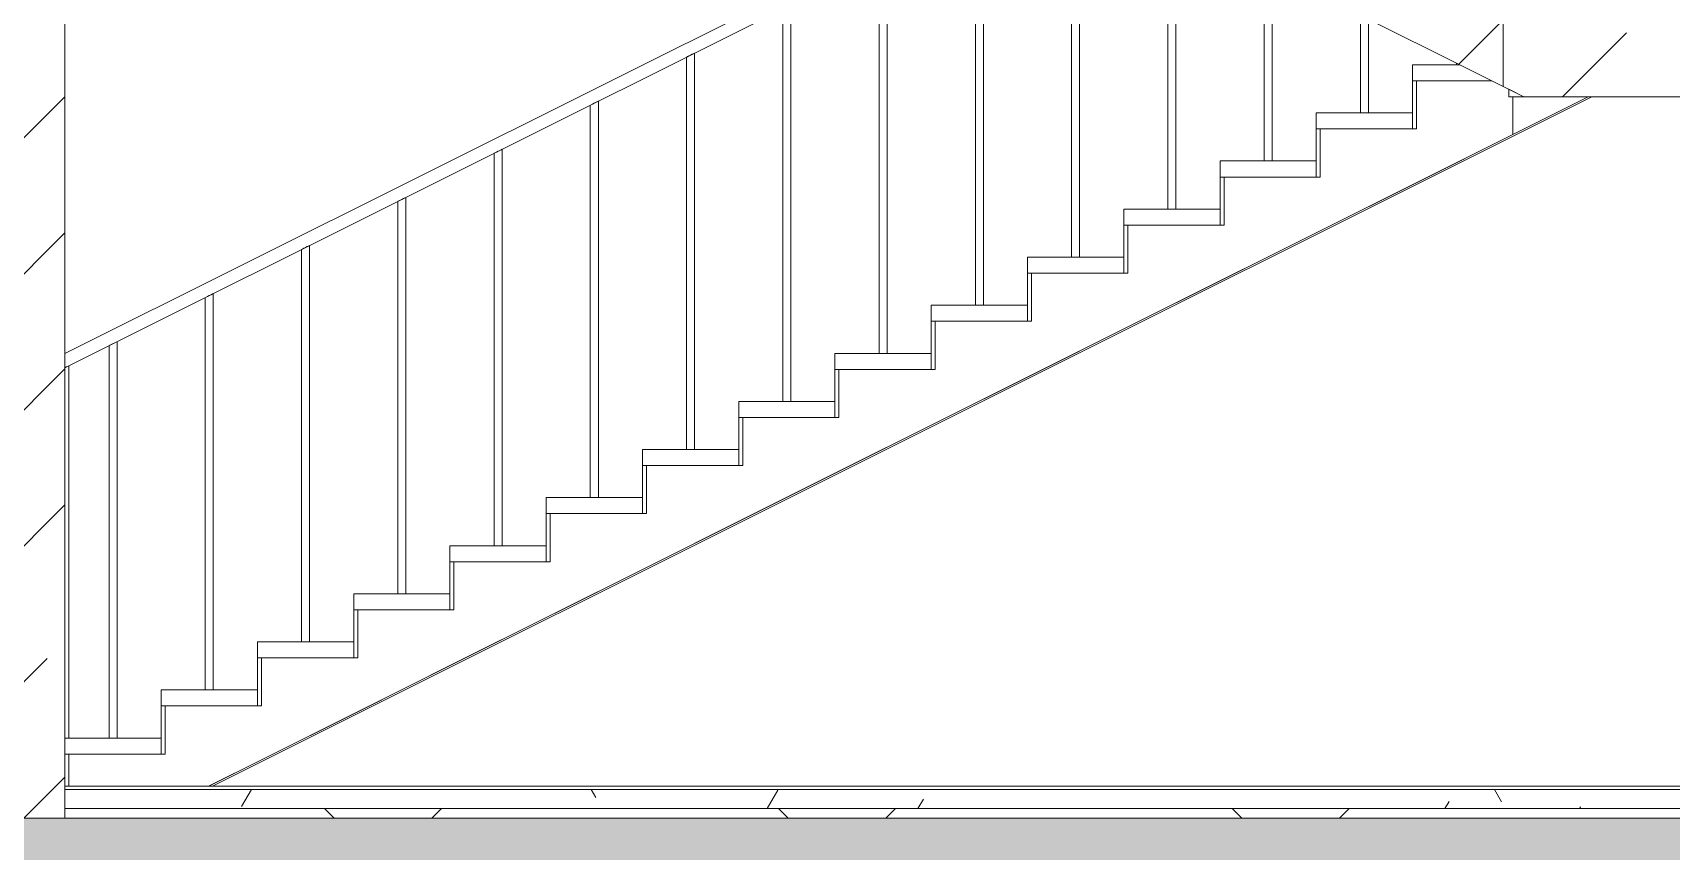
# Model space of a CAD drawing. Header units: millimetres. Extents: x -39507 to 33074, y -24219 to 30962.
# Drawn here: x -29433 to -24327, y -6203 to -3650 of the extents above; entities that cross this region are included whole.
import ezdxf

# ---------------------------------------------------------------- set-up
doc = ezdxf.new("R2010")
doc.units = ezdxf.units.MM
for name, color, linetype, lineweight in [('Балясины', 7, 'Continuous', 9), ('Верхние поручни', 7, 'Continuous', 9), ('Лестницы', 7, 'Continuous', 9), ('Лестницы-1', 7, 'Continuous', 18), ('Общие ребра', 7, 'Continuous', 9), ('Ограждение', 7, 'Continuous', 9), ('Основа _2_-1', 7, 'Continuous', 9), ('Отделка 1 _4_-1', 7, 'Continuous', 9), ('Перекрытия', 7, 'Continuous', 9), ('Потолки', 7, 'Continuous', 9), ('Проступи_подступенки-1', 7, 'Continuous', 9), ('Стены', 7, 'Continuous', 9), ('Структура _1_', 7, 'Continuous', 18), ('Штриховка разреза-2', 7, 'Continuous', 9)]:
    doc.layers.add(name, color=color, linetype=linetype, lineweight=lineweight)
pattern_1 = [(45, (-2885.9, 6475), (-424.264, 424.264), [600, -100, 20, -100]), (45, (-2885.9, 6899), (-424.264, 424.264), [])]

# ---------------------------------------------------------------- blocks, each defined once
blk = doc.blocks.new('Ограждение - 25mm-V71-Разрез 2-2')
at = {"layer": 'Балясины'}
for p, q in [((-24970.4, -3450), (-24970.4, -2513.5)), ((-24995.4, -3745.2), (-24995.4, -3750)), ((-24995.4, -3750), (-24985.9, -3750)), ((-24985.9, -3750), (-24993.7, -3750))]:
    blk.add_line(p, q, dxfattribs=at)
at = {"layer": 'Балясины', "flags": 128}
blk.add_lwpolyline([(-24975.8, -2516.2), (-24973.1, -2514.8), (-24970.7, -2513.6), (-24973.1, -2514.8), (-24975.8, -2516.2)], dxfattribs=at)
blk = doc.blocks.new('Ограждение - 25mm-V72-Разрез 2-2')
at = {"layer": 'Балясины'}
for p, q in [((-25270.4, -3300), (-25270.4, -2663.5)), ((-25295.4, -3595.2), (-25295.4, -3900)), ((-25270.4, -3900), (-25270.4, -3607.7)), ((-25295.4, -3900), (-25282.9, -3900)), ((-25282.9, -3900), (-25293.7, -3900)), ((-25282.9, -3900), (-25270.4, -3900)), ((-25272.1, -3900), (-25282.9, -3900))]:
    blk.add_line(p, q, dxfattribs=at)
at = {"layer": 'Балясины', "flags": 128}
blk.add_lwpolyline([(-25275.4, -2666), (-25273.1, -2664.8), (-25270.7, -2663.6), (-25273.1, -2664.8), (-25275.4, -2666)], dxfattribs=at)
blk = doc.blocks.new('Ограждение - 25mm-V73-Разрез 2-2')
at = {"layer": 'Балясины'}
for p, q in [((-25570.4, -3150), (-25570.4, -2813.5)), ((-25595.4, -3445.2), (-25595.4, -4050)), ((-25570.4, -4050), (-25570.4, -3457.7)), ((-25595.4, -4050), (-25582.9, -4050)), ((-25582.9, -4050), (-25593.7, -4050)), ((-25582.9, -4050), (-25570.4, -4050)), ((-25572.1, -4050), (-25582.9, -4050))]:
    blk.add_line(p, q, dxfattribs=at)
at = {"layer": 'Балясины', "flags": 128}
blk.add_lwpolyline([(-25575.3, -2815.9), (-25573.1, -2814.8), (-25570.7, -2813.6), (-25573.1, -2814.8), (-25575.3, -2815.9)], dxfattribs=at)
blk = doc.blocks.new('Ограждение - 25mm-V74-Разрез 2-2')
at = {"layer": 'Балясины'}
for p, q in [((-25870.4, -3000), (-25870.4, -2963.5)), ((-25895.4, -3295.2), (-25895.4, -4200)), ((-25870.4, -4200), (-25870.4, -3307.7)), ((-25895.4, -4200), (-25882.9, -4200)), ((-25882.9, -4200), (-25893.7, -4200)), ((-25882.9, -4200), (-25870.4, -4200)), ((-25872.1, -4200), (-25882.9, -4200))]:
    blk.add_line(p, q, dxfattribs=at)
at = {"layer": 'Балясины', "flags": 128}
blk.add_lwpolyline([(-25873.1, -2964.8), (-25870.7, -2963.6), (-25873.1, -2964.8)], dxfattribs=at)
blk = doc.blocks.new('Ограждение - 25mm-V75-Разрез 2-2')
at = {"layer": 'Балясины'}
for p, q in [((-26195.4, -3145.2), (-26195.4, -4350)), ((-26170.4, -4350), (-26170.4, -3157.7)), ((-26195.4, -4350), (-26182.9, -4350)), ((-26182.9, -4350), (-26193.7, -4350)), ((-26182.9, -4350), (-26170.4, -4350)), ((-26172.1, -4350), (-26182.9, -4350))]:
    blk.add_line(p, q, dxfattribs=at)
blk = doc.blocks.new('Ограждение - 25mm-6839114-Разрез 2-2')
at = {"layer": 'Балясины'}
for p, q in [((-23495.4, 26874), (-23495.4, 25650)), ((-23470.4, 25650), (-23470.4, 26886.5)), ((-23495.4, 25650), (-23482.9, 25650)), ((-23482.9, 25650), (-23493.7, 25650)), ((-23482.9, 25650), (-23470.4, 25650)), ((-23472.1, 25650), (-23482.9, 25650))]:
    blk.add_line(p, q, dxfattribs=at)
at = {"layer": 'Балясины', "flags": 128}
for points in [[(-23482.9, 26880.3), (-23488.3, 26877.6), (-23492.7, 26875.4), (-23495.1, 26874.2), (-23492.7, 26875.4), (-23488.3, 26877.6), (-23482.9, 26880.3)], [(-23482.9, 26880.3), (-23477.5, 26883), (-23473.1, 26885.2), (-23470.7, 26886.4), (-23473.1, 26885.2), (-23477.5, 26883), (-23482.9, 26880.3)]]:
    blk.add_lwpolyline(points, dxfattribs=at)
blk = doc.blocks.new('Ограждение - 25mm-V90-Разрез 2-2')
at = {"layer": 'Балясины'}
for p, q in [((-29320.4, -5850), (-29320.4, -4688.5)), ((-29332.9, -5850), (-29320.4, -5850)), ((-29322.1, -5850), (-29332.9, -5850))]:
    blk.add_line(p, q, dxfattribs=at)
at = {"layer": 'Балясины', "flags": 128}
blk.add_lwpolyline([(-29332.9, -4694.7), (-29327.5, -4692), (-29323.1, -4689.8), (-29320.7, -4688.6), (-29323.1, -4689.8), (-29327.5, -4692), (-29332.9, -4694.7)], dxfattribs=at)
blk = doc.blocks.new('Ограждение - Ограждение-6819977-Разрез 2-2')
for name, p in [('Ограждение - 25mm-V71-Разрез 2-2', (0, 0)), ('Ограждение - 25mm-V72-Разрез 2-2', (0, 0)), ('Ограждение - 25mm-V73-Разрез 2-2', (0, 0)), ('Ограждение - 25mm-V74-Разрез 2-2', (0, 0)), ('Ограждение - 25mm-V75-Разрез 2-2', (0, 0)), ('Ограждение - 25mm-6839114-Разрез 2-2', (-3000, -30150)), ('Ограждение - 25mm-6839114-Разрез 2-2', (-3300, -30300)), ('Ограждение - 25mm-6839114-Разрез 2-2', (-3600, -30450)), ('Ограждение - 25mm-6839114-Разрез 2-2', (-3900, -30600)), ('Ограждение - 25mm-6839114-Разрез 2-2', (-4200, -30750)), ('Ограждение - 25mm-6839114-Разрез 2-2', (-4500, -30900)), ('Ограждение - 25mm-6839114-Разрез 2-2', (-4800, -31050)), ('Ограждение - 25mm-6839114-Разрез 2-2', (-5100, -31200)), ('Ограждение - 25mm-6839114-Разрез 2-2', (-5400, -31350)), ('Ограждение - 25mm-6839114-Разрез 2-2', (-5700, -31500)), ('Ограждение - 25mm-V90-Разрез 2-2', (0, 0))]:
    blk.add_blockref(name, p)
blk = doc.blocks.new('Тип верхнего поручня - Верхний поручень_Внутренний_-6840876-Разрез 2-2')
at = {"layer": 'Верхние поручни'}
for p, q in [((-26259.3, -3113.2), (-29332.9, -4650)), ((-29332.9, -4694.7), (-26214.6, -3135.6))]:
    blk.add_line(p, q, dxfattribs=at)
at = {"layer": 'Верхние поручни', "flags": 128}
for points in [[(-29332.9, -4672.4), (-29332.9, -4666.6), (-29332.9, -4661.2), (-29332.9, -4656.5), (-29332.9, -4653)], [(-29332.9, -4653), (-29332.9, -4656.5), (-29332.9, -4661.2), (-29332.9, -4666.6), (-29332.9, -4672.4)], [(-29332.9, -4672.4), (-29332.9, -4678.1), (-29332.9, -4683.5), (-29332.9, -4688.2), (-29332.9, -4691.7)], [(-29332.9, -4691.7), (-29332.9, -4688.2), (-29332.9, -4683.5), (-29332.9, -4678.1), (-29332.9, -4672.4)]]:
    blk.add_lwpolyline(points, dxfattribs=at)

msp = doc.modelspace()

# ---------------------------------------------------------------- hatches: boundary and pattern name
at = {"layer": 'Лестницы'}
h = msp.add_hatch(dxfattribs=at)
h.set_pattern_fill('FP_2', color=256, style=0, pattern_type=2)
h.set_pattern_definition(pattern_1)
h.paths.add_polyline_path([(-24850.4, -3817.7), (-24850.4, -3500), (-25150.4, -3500), (-25150.4, -3350), (-25450.4, -3350), (-25450.4, -3200), (-25750.4, -3200), (-25750.4, -3050), (-26050.4, -3050), (-26050.4, -2900), (-26350.4, -2900), (-26350.4, -2750), (-26650.4, -2750), (-26650.4, -2600), (-26950.4, -2600), (-26950.4, -2450), (-27250.4, -2450), (-27250.4, -2300), (-27550.4, -2300), (-27550.4, -2467.7), (-25047.4, -3719.2)], flags=0)
h = msp.add_hatch(dxfattribs=at)
h.set_pattern_fill('FP_2', color=256, style=0, pattern_type=2)
h.set_pattern_definition(pattern_1)
h.paths.add_polyline_path([(-23629.8, -3850), (-23032.9, -3850), (-23032.9, -3650), (-24850.4, -3650), (-24850.4, -3817.7), (-24785.8, -3850), (-24763.9, -3850)], flags=0)
at = {"layer": 'Штриховка разреза-2'}
h = msp.add_hatch(dxfattribs=at)
h.set_pattern_fill('FP_2', color=256, style=0, pattern_type=2)
h.set_pattern_definition(pattern_1)
h.paths.add_polyline_path([(-29332.9, -6100), (-29332.9, -350), (-29532.9, -350), (-29532.9, -6100)], flags=0)
h = msp.add_hatch(dxfattribs=at)
h.set_pattern_fill('FP_3', color=256, style=0, pattern_type=2)
h.set_pattern_definition([(0, (-2885.9, 6475), (812.8, 203.2), [67.056, -542.544, 67.056, -542.544, -3251.2]), (0, (-2885.9, 6475), (812.8, 203.2), [-1219.2, 67.056, -1152.144, 67.056, -542.544, -1422.4]), (0, (-2885.9, 6475), (812.8, 203.2), [-3048, 67.056, -339.344, 67.056, -948.944]), (120, (-2581.1, 6576.6), (-582.3764, 602.3054), [67.056, -542.544, 67.056, -3793.744]), (120, (-2581.1, 6576.6), (-582.3764, 602.3054), [-676.656, -542.544, 67.056, -1152.144, -2032]), (120, (-2581.1, 6576.6), (-582.3764, 602.3054), [-2438.4, 67.056, -542.544, 67.056, -1355.344]), (120, (-2581.1, 6576.6), (-582.3764, 602.3054), [-3115.056, -339.344, 67.056, -948.944]), (240, (-2479.5, 6983), (-230.4236, -805.5054), [67.056, -542.544, 67.056, -542.544, -3251.2]), (240, (-2479.5, 6983), (-230.4236, -805.5054), [-1219.2, 67.056, -1152.144, 67.056, -542.544, -1422.4]), (240, (-2479.5, 6983), (-230.4236, -805.5054), [-3048, 67.056, -339.344, 67.056, -948.944])])
h.paths.add_polyline_path([(-23062.8, -6070), (-23032.9, -6070), (-23032.9, -6010), (-29332.9, -6010), (-29332.9, -6070), (-23629.8, -6070)], flags=0)
h = msp.add_hatch(dxfattribs=at)
h.set_pattern_fill('FP_4', color=256, style=0, pattern_type=2)
h.set_pattern_definition([(45, (-2885.9, 6475), (-707.107, 707.107), []), (135, (-2885.9, 6475), (-707.107, -707.107), [])])
h.paths.add_polyline_path([(-23032.9, -6100), (-23032.9, -6070), (-29332.9, -6070), (-29332.9, -6100), (-23062.8, -6100)], flags=0)
h = msp.add_hatch(dxfattribs=at)
h.set_pattern_fill('FP_2', color=256, style=0, pattern_type=2)
h.set_pattern_definition(pattern_1)
h.paths.add_polyline_path([(-12289, -6350), (19717.1, -6350), (19717.1, -6100), (-31682.9, -6100), (-31682.9, -6350), (-13332.9, -6350)], flags=0)
h.paths.add_polyline_path([(25717.1, -6350), (25717.1, -6100), (25417.1, -6100), (25417.1, -6350), (25702.9, -6350)], flags=0)

# ---------------------------------------------------------------- linework, layer by layer
at = {"layer": 'Лестницы'}
for p, q in [((-25120.4, -3800), (-24885.8, -3800)), ((-25120.4, -3950), (-25120.4, -3800)), ((-24832.9, -3850), (-24832.9, -3826.5)), ((-24832.9, -3826.5), (-24785.8, -3850)), ((-24785.8, -3850), (-24832.9, -3850)), ((-24820.4, -3967.7), (-24820.4, -3850)), ((-24585, -3850), (-24820.4, -3967.7)), ((-24820.4, -3850), (-24585, -3850)), ((-24820.4, -3967.7), (-24820.4, -3850)), ((-25420.4, -3950), (-25120.4, -3950)), ((-25420.4, -4100), (-25420.4, -3950)), ((-25120.4, -4117.7), (-24820.4, -3967.7)), ((-25720.4, -4100), (-25420.4, -4100)), ((-25720.4, -4250), (-25720.4, -4100)), ((-25420.4, -4267.7), (-25120.4, -4117.7)), ((-26020.4, -4250), (-25720.4, -4250)), ((-26020.4, -4400), (-26020.4, -4250)), ((-25720.4, -4417.7), (-25420.4, -4267.7)), ((-26320.4, -4400), (-26020.4, -4400)), ((-26320.4, -4550), (-26320.4, -4400)), ((-26020.4, -4567.7), (-25720.4, -4417.7)), ((-26620.4, -4550), (-26320.4, -4550)), ((-26620.4, -4700), (-26620.4, -4550)), ((-26320.4, -4717.7), (-26020.4, -4567.7)), ((-26920.4, -4700), (-26620.4, -4700)), ((-26920.4, -4850), (-26920.4, -4700)), ((-26620.4, -4867.7), (-26320.4, -4717.7)), ((-27220.4, -4850), (-26920.4, -4850)), ((-27220.4, -5000), (-27220.4, -4850)), ((-26920.4, -5017.7), (-26620.4, -4867.7)), ((-27520.4, -5000), (-27220.4, -5000)), ((-27520.4, -5150), (-27520.4, -5000)), ((-27220.4, -5167.7), (-26920.4, -5017.7)), ((-27820.4, -5150), (-27520.4, -5150)), ((-27820.4, -5300), (-27820.4, -5150)), ((-27520.4, -5317.7), (-27220.4, -5167.7)), ((-28120.4, -5300), (-27820.4, -5300)), ((-28120.4, -5450), (-28120.4, -5300)), ((-27820.4, -5467.7), (-27520.4, -5317.7)), ((-28420.4, -5450), (-28120.4, -5450)), ((-28420.4, -5600), (-28420.4, -5450)), ((-28120.4, -5617.7), (-27820.4, -5467.7)), ((-28720.4, -5600), (-28420.4, -5600)), ((-28720.4, -5750), (-28720.4, -5600)), ((-28420.4, -5767.7), (-28120.4, -5617.7)), ((-29020.4, -5750), (-28720.4, -5750)), ((-29020.4, -5900), (-29020.4, -5750)), ((-28720.4, -5917.7), (-28420.4, -5767.7)), ((-29320.4, -5900), (-29020.4, -5900)), ((-29320.4, -6000), (-29320.4, -5900)), ((-28885, -6000), (-28720.4, -5917.7)), ((-29320.4, -6000), (-29020.4, -6000)), ((-29020.4, -6000), (-28885, -6000))]:
    msp.add_line(p, q, dxfattribs=at)
at = {"layer": 'Лестницы-1'}
for p, q in [((-27550.4, -2467.7), (-24850.4, -3817.7)), ((-24850.4, -3817.7), (-24850.4, -3500)), ((-24850.4, -3650), (-24850.4, -3817.7)), ((-24850.4, -3817.7), (-24785.8, -3850)), ((-24785.8, -3850), (-23032.9, -3850))]:
    msp.add_line(p, q, dxfattribs=at)
at = {"layer": 'Общие ребра'}
msp.add_line((-23032.9, -6010), (-29332.9, -6010), dxfattribs=at)
at = {"layer": 'Основа _2_-1'}
msp.add_line((-29332.9, -6010), (-29332.9, -6070), dxfattribs=at)
at = {"layer": 'Отделка 1 _4_-1'}
for p, q in [((-23032.9, -6000), (-29332.9, -6000)), ((-29332.9, -6000), (-29332.9, -6010))]:
    msp.add_line(p, q, dxfattribs=at)
at = {"layer": 'Перекрытия'}
for p, q in [((-29332.9, -6100), (-29332.9, -6000)), ((-29332.9, -6100), (-31682.9, -6100)), ((-31132.9, -6100), (-24382.9, -6100))]:
    msp.add_line(p, q, dxfattribs=at)
at = {"layer": 'Потолки'}
for p, q in [((-28880.2, -5998), (-24585.1, -3850)), ((-24573.9, -3850), (-28873, -6000))]:
    msp.add_line(p, q, dxfattribs=at)
at = {"layer": 'Проступи_подступенки-1'}
for p, q in [((-25132.9, -3750), (-24985.8, -3750)), ((-25132.9, -3750), (-25132.9, -3800)), ((-25132.9, -3800), (-25132.9, -3950)), ((-25120.4, -3800), (-25132.9, -3800)), ((-24885.8, -3800), (-25132.9, -3800)), ((-25120.4, -3950), (-25120.4, -3800)), ((-25432.9, -3900), (-25132.9, -3900)), ((-25432.9, -3900), (-25432.9, -3950)), ((-25132.9, -3950), (-25132.9, -3900)), ((-25432.9, -3950), (-25432.9, -4100)), ((-25420.4, -3950), (-25432.9, -3950)), ((-25132.9, -3950), (-25432.9, -3950)), ((-25420.4, -4100), (-25420.4, -3950)), ((-25132.9, -3950), (-25120.4, -3950)), ((-25732.9, -4050), (-25432.9, -4050)), ((-25732.9, -4050), (-25732.9, -4100)), ((-25432.9, -4100), (-25432.9, -4050)), ((-25732.9, -4100), (-25732.9, -4250)), ((-25720.4, -4100), (-25732.9, -4100)), ((-25432.9, -4100), (-25732.9, -4100)), ((-25720.4, -4250), (-25720.4, -4100)), ((-25432.9, -4100), (-25420.4, -4100)), ((-26032.9, -4200), (-25732.9, -4200)), ((-26032.9, -4200), (-26032.9, -4250)), ((-25732.9, -4250), (-25732.9, -4200)), ((-26032.9, -4250), (-26032.9, -4400)), ((-26020.4, -4250), (-26032.9, -4250)), ((-25732.9, -4250), (-26032.9, -4250)), ((-26020.4, -4400), (-26020.4, -4250)), ((-25732.9, -4250), (-25720.4, -4250)), ((-26332.9, -4350), (-26032.9, -4350)), ((-26332.9, -4350), (-26332.9, -4400)), ((-26032.9, -4400), (-26032.9, -4350)), ((-26332.9, -4400), (-26332.9, -4550)), ((-26320.4, -4400), (-26332.9, -4400)), ((-26032.9, -4400), (-26332.9, -4400)), ((-26320.4, -4550), (-26320.4, -4400)), ((-26032.9, -4400), (-26020.4, -4400)), ((-26632.9, -4500), (-26332.9, -4500)), ((-26632.9, -4500), (-26632.9, -4550)), ((-26332.9, -4550), (-26332.9, -4500)), ((-26632.9, -4550), (-26632.9, -4700)), ((-26620.4, -4550), (-26632.9, -4550)), ((-26332.9, -4550), (-26632.9, -4550)), ((-26620.4, -4700), (-26620.4, -4550)), ((-26332.9, -4550), (-26320.4, -4550)), ((-26932.9, -4650), (-26632.9, -4650)), ((-26932.9, -4650), (-26932.9, -4700)), ((-26632.9, -4700), (-26632.9, -4650)), ((-26932.9, -4700), (-26932.9, -4850)), ((-26920.4, -4700), (-26932.9, -4700)), ((-26632.9, -4700), (-26932.9, -4700)), ((-26920.4, -4850), (-26920.4, -4700)), ((-26632.9, -4700), (-26620.4, -4700)), ((-27232.9, -4800), (-26932.9, -4800)), ((-27232.9, -4800), (-27232.9, -4850)), ((-26932.9, -4850), (-26932.9, -4800)), ((-27232.9, -4850), (-27232.9, -5000)), ((-27220.4, -4850), (-27232.9, -4850)), ((-26932.9, -4850), (-27232.9, -4850)), ((-27220.4, -5000), (-27220.4, -4850)), ((-26932.9, -4850), (-26920.4, -4850)), ((-27532.9, -4950), (-27232.9, -4950)), ((-27532.9, -4950), (-27532.9, -5000)), ((-27232.9, -5000), (-27232.9, -4950)), ((-27532.9, -5000), (-27532.9, -5150)), ((-27520.4, -5000), (-27532.9, -5000)), ((-27232.9, -5000), (-27532.9, -5000)), ((-27520.4, -5150), (-27520.4, -5000)), ((-27232.9, -5000), (-27220.4, -5000)), ((-27832.9, -5100), (-27532.9, -5100)), ((-27832.9, -5100), (-27832.9, -5150)), ((-27532.9, -5150), (-27532.9, -5100)), ((-27832.9, -5150), (-27832.9, -5300)), ((-27820.4, -5150), (-27832.9, -5150)), ((-27532.9, -5150), (-27832.9, -5150)), ((-27820.4, -5300), (-27820.4, -5150)), ((-27532.9, -5150), (-27520.4, -5150)), ((-28132.9, -5250), (-27832.9, -5250)), ((-28132.9, -5250), (-28132.9, -5300)), ((-27832.9, -5300), (-27832.9, -5250)), ((-28132.9, -5300), (-28132.9, -5450)), ((-28120.4, -5300), (-28132.9, -5300)), ((-27832.9, -5300), (-28132.9, -5300)), ((-28120.4, -5450), (-28120.4, -5300)), ((-27832.9, -5300), (-27820.4, -5300)), ((-28432.9, -5400), (-28132.9, -5400)), ((-28432.9, -5400), (-28432.9, -5450)), ((-28132.9, -5450), (-28132.9, -5400)), ((-28432.9, -5450), (-28432.9, -5600)), ((-28420.4, -5450), (-28432.9, -5450)), ((-28132.9, -5450), (-28432.9, -5450)), ((-28420.4, -5600), (-28420.4, -5450)), ((-28132.9, -5450), (-28120.4, -5450)), ((-28732.9, -5550), (-28432.9, -5550)), ((-28732.9, -5550), (-28732.9, -5600)), ((-28432.9, -5600), (-28432.9, -5550)), ((-28732.9, -5600), (-28732.9, -5750)), ((-28720.4, -5600), (-28732.9, -5600)), ((-28432.9, -5600), (-28732.9, -5600)), ((-28720.4, -5750), (-28720.4, -5600)), ((-28432.9, -5600), (-28420.4, -5600)), ((-29032.9, -5700), (-28732.9, -5700)), ((-29032.9, -5700), (-29032.9, -5750)), ((-28732.9, -5750), (-28732.9, -5700)), ((-29032.9, -5750), (-29032.9, -5900)), ((-29020.4, -5750), (-29032.9, -5750)), ((-28732.9, -5750), (-29032.9, -5750)), ((-29020.4, -5900), (-29020.4, -5750)), ((-28732.9, -5750), (-28720.4, -5750)), ((-29332.9, -5850), (-29032.9, -5850)), ((-29332.9, -5900), (-29332.9, -5850)), ((-29032.9, -5900), (-29032.9, -5850)), ((-29032.9, -5900), (-29332.9, -5900)), ((-29332.9, -5900), (-29332.9, -6000)), ((-29320.4, -5900), (-29332.9, -5900)), ((-29320.4, -6000), (-29320.4, -5900)), ((-29032.9, -5900), (-29020.4, -5900)), ((-29332.9, -6000), (-29320.4, -6000))]:
    msp.add_line(p, q, dxfattribs=at)
at = {"layer": 'Стены'}
for p, q in [((-29332.9, -6000), (-28880.2, -6000)), ((-28873, -6000), (-23034.9, -6000)), ((-31382.9, -6100), (-23032.9, -6100))]:
    msp.add_line(p, q, dxfattribs=at)
at = {"layer": 'Структура _1_'}
for p, q in [((-29332.9, -6100), (-29332.9, -350)), ((-29332.9, -6070), (-29332.9, -6100)), ((-23032.9, -6070), (-29332.9, -6070)), ((-23032.9, -6100), (-29332.9, -6100)), ((-29332.9, -6100), (-23032.9, -6100))]:
    msp.add_line(p, q, dxfattribs=at)

# ---------------------------------------------------------------- block references
at = {"layer": 'Верхние поручни'}
msp.add_blockref('Тип верхнего поручня - Верхний поручень_Внутренний_-6840876-Разрез 2-2', (0, 0), dxfattribs=at)
at = {"layer": 'Ограждение'}
msp.add_blockref('Ограждение - Ограждение-6819977-Разрез 2-2', (0, 0), dxfattribs=at)

doc.saveas('drawing.dxf')
